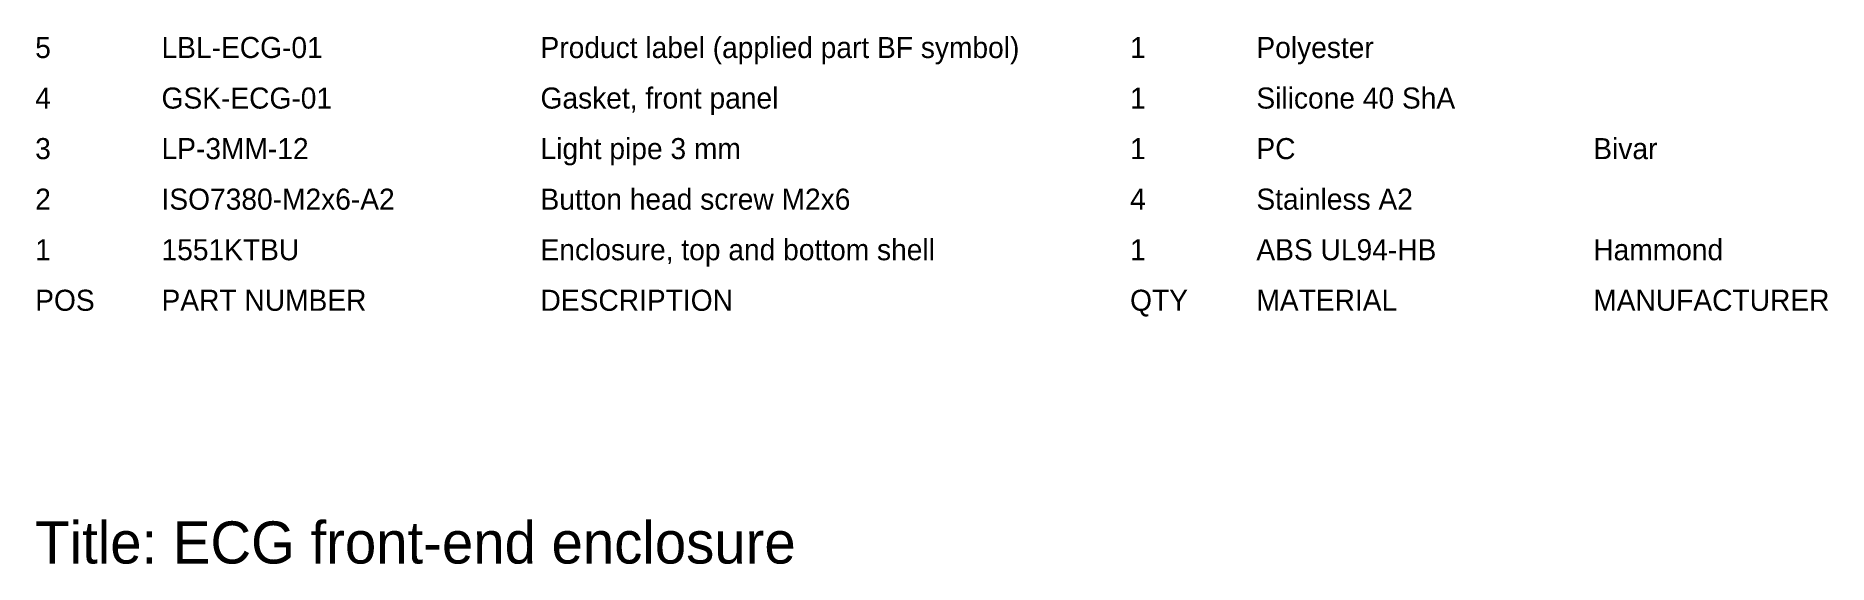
# Model space of a CAD drawing. Header units: metres. Extents: x 0 to 213, y -30 to 33.
import ezdxf

# ---------------------------------------------------------------- set-up
doc = ezdxf.new("R2010")
doc.units = ezdxf.units.M

msp = doc.modelspace()

# ---------------------------------------------------------------- texts
for s, height, p in [('5', 2.5, (0, 30)), ('LBL-ECG-01', 2.5, (15, 30)), ('Product label (applied part BF symbol)', 2.5, (60, 30)), ('1', 2.5, (130, 30)), ('Polyester', 2.5, (145, 30)), ('4', 2.5, (0, 24)), ('GSK-ECG-01', 2.5, (15, 24)), ('Gasket, front panel', 2.5, (60, 24)), ('1', 2.5, (130, 24)), ('Silicone 40 ShA', 2.5, (145, 24)), ('3', 2.5, (0, 18)), ('LP-3MM-12', 2.5, (15, 18)), ('Light pipe 3 mm', 2.5, (60, 18)), ('1', 2.5, (130, 18)), ('PC', 2.5, (145, 18)), ('Bivar', 2.5, (185, 18)), ('2', 2.5, (0, 12)), ('ISO7380-M2x6-A2', 2.5, (15, 12)), ('Button head screw M2x6', 2.5, (60, 12)), ('4', 2.5, (130, 12)), ('Stainless A2', 2.5, (145, 12)), ('Enclosure, top and bottom shell', 2.5, (60, 6)), ('ABS UL94-HB', 2.5, (145, 6)), ('Hammond', 2.5, (185, 6)), ('1', 2.5, (0, 6)), ('1551KTBU', 2.5, (15, 6)), ('1', 2.5, (130, 6)), ('POS', 2.5, (0, 0)), ('PART NUMBER', 2.5, (15, 0)), ('DESCRIPTION', 2.5, (60, 0)), ('QTY', 2.5, (130, 0)), ('MATERIAL', 2.5, (145, 0)), ('MANUFACTURER', 2.5, (185, 0)), ('Title: ECG front-end enclosure', 5, (0, -30))]:
    msp.add_text(s, height=height).set_placement(p)

doc.saveas('drawing.dxf')
